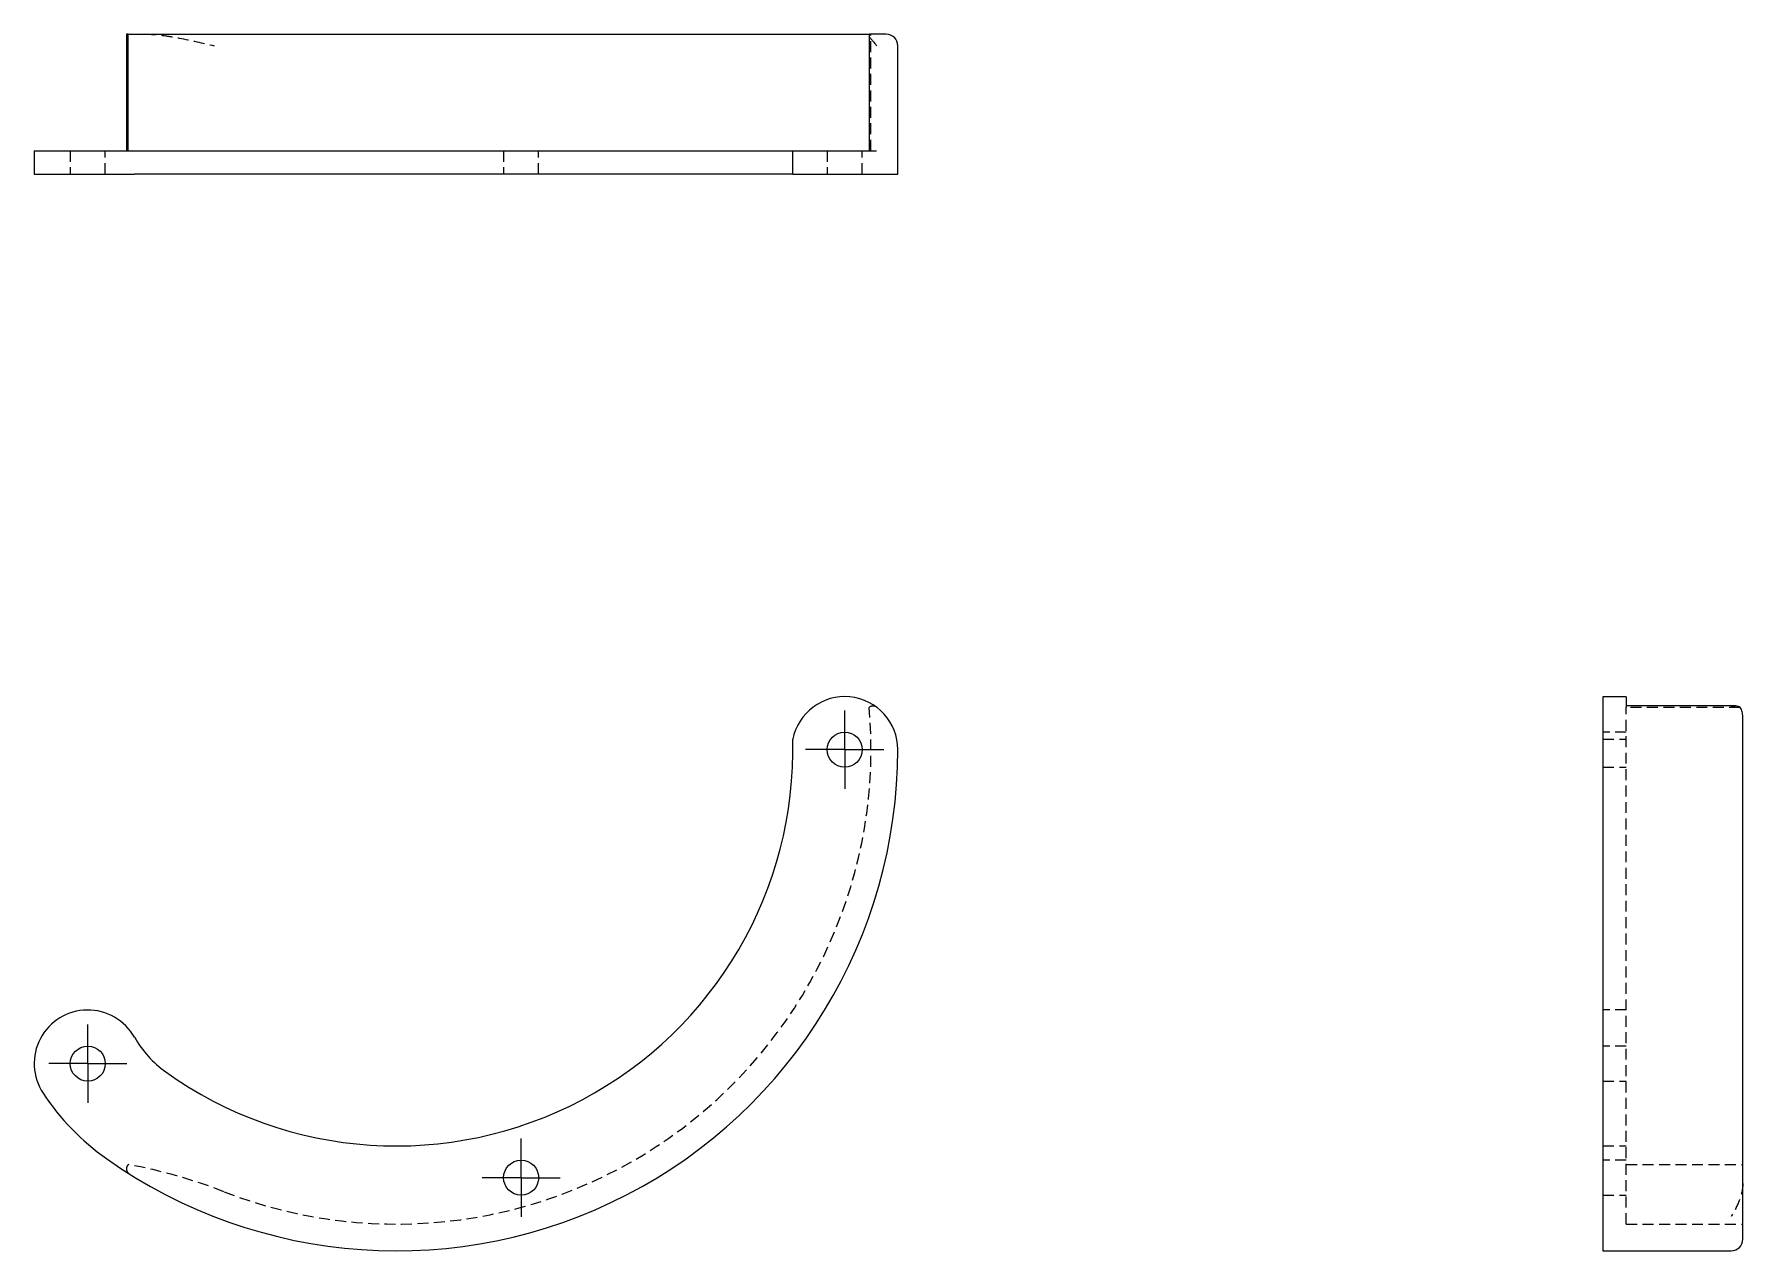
# Model space of a CAD drawing. Header units: millimetres. Extents: x 33 to 231, y 25 to 166.
import ezdxf

# ---------------------------------------------------------------- set-up
doc = ezdxf.new("R2010")
doc.units = ezdxf.units.MM
doc.linetypes.add('HIDDEN', pattern=[1.905, 1.27, -0.635])
doc.layers.add('10', color=7, linetype='Continuous')

# ---------------------------------------------------------------- blocks, each defined once
blk = doc.blocks.new('SW_CENTERMARKSYMBOL_0')
at = {"layer": '10', "color": 0}
for p, q in [((0, 2.5), (0, 4.53)), ((0, 0), (0, 2.5)), ((-2.5, 0), (-4.53, 0)), ((0, 0), (-2.5, 0)), ((0, 0), (0, -2.5)), ((0, 0), (2.5, 0)), ((2.5, 0), (4.53, 0)), ((0, -2.5), (0, -4.53))]:
    blk.add_line(p, q, dxfattribs=at)
blk = doc.blocks.new('SW_CENTERMARKSYMBOL_1')
at = {"layer": '10', "color": 0}
for p, q in [((0, 2.5), (0, 4.53)), ((0, 0), (0, 2.5)), ((-2.5, 0), (-4.53, 0)), ((0, 0), (-2.5, 0)), ((0, 0), (0, -2.5)), ((0, 0), (2.5, 0)), ((2.5, 0), (4.53, 0)), ((0, -2.5), (0, -4.53))]:
    blk.add_line(p, q, dxfattribs=at)
blk = doc.blocks.new('SW_CENTERMARKSYMBOL_2')
at = {"layer": '10', "color": 0}
for p, q in [((0, 2.5), (0, 4.53)), ((0, 0), (0, 2.5)), ((-2.5, 0), (-4.53, 0)), ((0, 0), (-2.5, 0)), ((0, 0), (0, -2.5)), ((0, 0), (2.5, 0)), ((2.5, 0), (4.53, 0)), ((0, -2.5), (0, -4.53))]:
    blk.add_line(p, q, dxfattribs=at)

msp = doc.modelspace()

# ---------------------------------------------------------------- linework, layer by layer
at = {"color": 7, "linetype": 'Continuous', "lineweight": 25}
for p, q in [((43.68, 165.85), (43.68, 152.35)), ((43.9, 165.85), (43.68, 165.85)), ((43.9, 152.35), (43.9, 165.85)), ((43.9, 165.85), (54.98, 165.85)), ((54.98, 165.85), (129.76, 165.85)), ((129.68, 165.55), (129.68, 152.35)), ((131.65, 165.85), (129.76, 165.85)), ((133, 149.65), (133, 164.5)), ((33, 152.35), (33, 149.65)), ((33, 152.35), (44.62, 152.35)), ((44.62, 152.35), (48.23, 152.35)), ((48.23, 152.35), (120.83, 152.35)), ((120.83, 149.65), (120.83, 152.35)), ((120.83, 152.35), (130.53, 152.35)), ((33, 149.65), (44.62, 149.65)), ((48.23, 149.65), (44.62, 149.65)), ((120.83, 149.65), (48.23, 149.65)), ((120.83, 149.65), (133, 149.65)), ((217.35, 89.1), (214.65, 89.1)), ((214.65, 89.1), (214.65, 82.96)), ((217.35, 89.1), (217.35, 87.88)), ((230.05, 88.02), (217.35, 88.02)), ((230.85, 82.96), (230.85, 86.77)), ((214.65, 82.96), (214.65, 24.9)), ((230.85, 26.25), (230.85, 82.96)), ((214.65, 24.9), (229.5, 24.9))]:
    msp.add_line(p, q, dxfattribs=at)
at = {"color": 7, "linetype": 'HIDDEN', "lineweight": 18}
for p, q in [((129.89, 152.35), (129.89, 165.85)), ((37.18, 152.35), (37.18, 149.65)), ((41.24, 149.65), (41.24, 152.35)), ((87.36, 152.35), (87.36, 149.65)), ((91.41, 149.65), (91.41, 152.35)), ((120.85, 149.65), (120.85, 152.35)), ((124.83, 152.35), (124.83, 149.65)), ((128.88, 149.65), (128.88, 152.35)), ((217.35, 87.85), (217.35, 87.88)), ((230.55, 87.85), (217.35, 87.85)), ((217.35, 28), (217.35, 87.85)), ((217.35, 84.98), (214.65, 84.98)), ((214.65, 84.16), (217.35, 84.16)), ((214.65, 80.93), (217.35, 80.93)), ((217.35, 52.8), (214.65, 52.8)), ((217.35, 48.62), (214.65, 48.62)), ((214.65, 44.57), (217.35, 44.57)), ((214.65, 37.05), (217.35, 37.05)), ((217.35, 35.4), (214.65, 35.4)), ((217.35, 34.9), (230.85, 34.9)), ((214.65, 31.35), (217.35, 31.35)), ((217.35, 28), (230.85, 28))]:
    msp.add_line(p, q, dxfattribs=at)
at = {"color": 7, "linetype": 'Continuous', "lineweight": 25}
for centre in [(126.86, 82.96), (39.21, 46.59), (89.39, 33.37)]:
    msp.add_circle(centre, 2.03, dxfattribs=at)
for centre, radius, start, end in [((131.65, 164.5), 1.35, 0, 90), ((126.86, 82.96), 6.14, 0, 168.694), ((74.94, 82.96), 45.91, 234.429, 1.5034), ((74.94, 82.96), 58.06, 234.6724, 0), ((39.21, 46.59), 6.21, 29.4071, 213.4461), ((55.5, 55.77), 12.48, 209.4071, 234.429), ((57.93, 58.95), 28.64, 213.4461, 234.6724), ((229.5, 26.25), 1.35, 270, 0)]:
    msp.add_arc(centre, radius, start, end, dxfattribs=at)
at = {"color": 7, "linetype": 'HIDDEN', "lineweight": 18}
for centre, radius, start, end in [((74.94, 82.96), 54.96, 248.7064, 5.1027), ((130.13, 87.34), 0.675, 53.2845, 131.6916), ((44.36, 34.4), 0.675, 132.5035, 237.8008), ((33.01, -24.61), 60.49, 68.7064, 79.6296)]:
    msp.add_arc(centre, radius, start, end, dxfattribs=at)
for points in [[(45.85, 165.85), (46.5, 165.85), (47.16, 165.8), (48.48, 165.63), (49.14, 165.52), (51.14, 165.14), (52.49, 164.82), (53.85, 164.5)], [(230.85, 32.71), (230.85, 32.33), (230.8, 31.97), (230.63, 31.27), (230.52, 30.94), (230.14, 29.98), (229.82, 29.39), (229.5, 28.86)]]:
    msp.add_open_spline(points, degree=3, knots=[0, 0, 0, 0, 0.25, 0.25, 0.5, 0.5, 1, 1, 1, 1], dxfattribs=at)
at = {"color": 7, "linetype": 'Continuous', "lineweight": 25}
for points, knots in [([(129.76, 165.85), (129.75, 165.85), (129.73, 165.83), (129.71, 165.73), (129.69, 165.66), (129.68, 165.55)], [0, 0, 0, 0, 0.5, 0.5, 1, 1, 1, 1]), ([(129.68, 165.55), (129.75, 165.48), (129.82, 165.4), (129.98, 165.23), (130.05, 165.15), (130.28, 164.88), (130.42, 164.69), (130.53, 164.5)], [0, 0, 0, 0, 0.25, 0.25, 0.5, 0.5, 1, 1, 1, 1]), ([(230.55, 87.85), (230.48, 87.91), (230.4, 87.95), (230.23, 88.01), (230.15, 88.02), (229.88, 88.02), (229.69, 87.97), (229.5, 87.88)], [0, 0, 0, 0, 0.25, 0.25, 0.5, 0.5, 1, 1, 1, 1]), ([(230.85, 86.77), (230.85, 86.96), (230.83, 87.15), (230.73, 87.51), (230.66, 87.69), (230.55, 87.85)], [0, 0, 0, 0, 0.5, 0.5, 1, 1, 1, 1])]:
    msp.add_open_spline(points, degree=3, knots=knots, dxfattribs=at)

# ---------------------------------------------------------------- block references
at = {"layer": '10'}
for name, p in [('SW_CENTERMARKSYMBOL_0', (126.86, 82.96)), ('SW_CENTERMARKSYMBOL_1', (39.21, 46.59)), ('SW_CENTERMARKSYMBOL_2', (89.39, 33.37))]:
    msp.add_blockref(name, p, dxfattribs=at)

doc.saveas('drawing.dxf')
